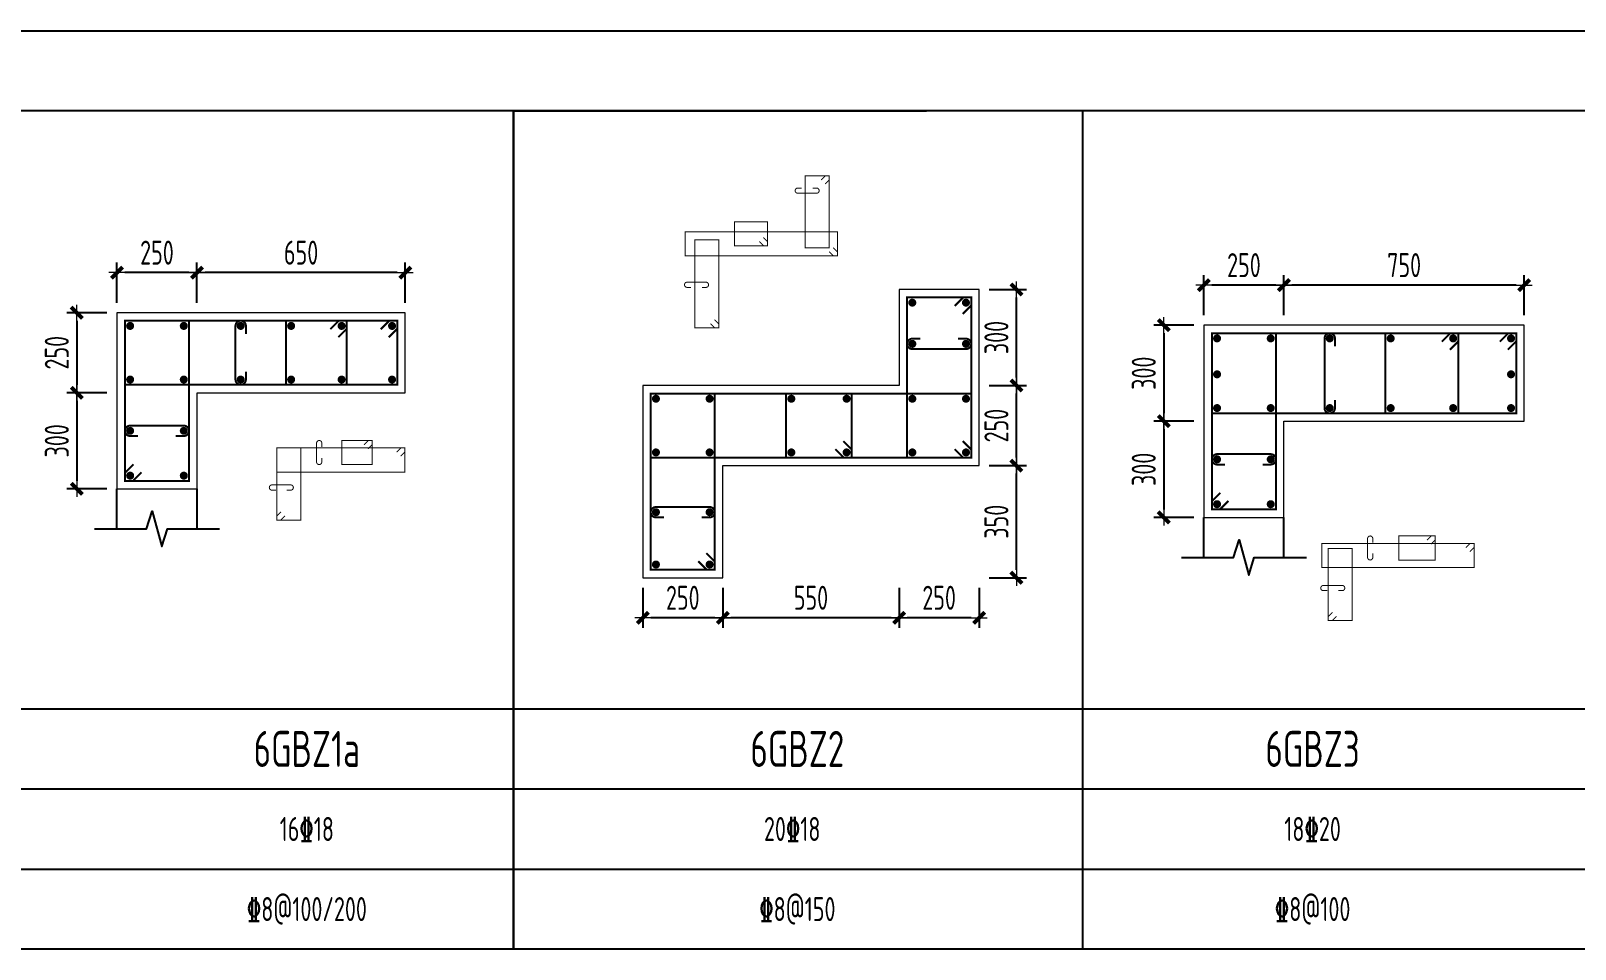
# Model space of a CAD drawing. Extents: x 292423 to 376523, y 106557 to 361882.
# Drawn here: x 302519 to 321798, y 139914 to 151380 of the extents above; entities that cross this region are included whole.
import ezdxf
from ezdxf.enums import TextEntityAlignment as Align

# ---------------------------------------------------------------- set-up
doc = ezdxf.new("R2010")
doc.units = 0
doc.header["$LTSCALE"] = 1000
doc.layers.get('0').update_dxf_attribs({"linetype": 'CONTINUOUS'})
doc.layers.get('Defpoints').update_dxf_attribs({"linetype": 'CONTINUOUS'})
for name, color, linetype, lineweight in [('REIN', 6, 'CONTINUOUS', 18), ('Z-柱大样外框', 7, 'ByLayer', 18), ('Z-详图标注', 3, 'CONTINUOUS', 18)]:
    doc.layers.add(name, color=color, linetype=linetype, lineweight=lineweight)
doc.layers.add('TAB', color=7, linetype='CONTINUOUS')
doc.layers.add('THIN', color=7, linetype='CONTINUOUS')
doc.styles.get("Standard").update_dxf_attribs({"font": 'tssdeng.shx', "width": 0.7, "bigfont": 'tssdchn.shx'})
doc.styles.add('TCCAD_Dimension', font='Tssdeng.shx', dxfattribs={"width": 0.7, "bigfont": 'tssdchn.shx'})
doc.dimstyles.new('TCCAD_25_100', dxfattribs={"dimtxt": 300, "dimasz": 100, "dimexe": 125, "dimexo": 125, "dimgap": 100, "dimtad": 1, "dimdec": 0, "dimlfac": 0.25, "dimzin": 0, "dimdsep": 46, "dimtxsty": 'TCCAD_Dimension', "dimblk": '_TCDBK25_100', "dimcen": 0, "dimclrt": 7, "dimadec": 0, "dimazin": 0, "dimtfac": 1, "dimtdec": 0, "dimtix": 1, "dimtmove": 2, "dimatfit": 3, "dimfxl": 1, "dimtolj": 1, "dimtzin": 0, "dimarcsym": 0})

# ---------------------------------------------------------------- blocks, each defined once
blk = doc.blocks.new('_TCDBK25_100')
blk.add_line((-1, 0), (1, 0))
at = {"const_width": 0.5}
blk.add_lwpolyline([(-0.7, -0.7), (0.7, 0.7)], dxfattribs=at)
blk = doc.blocks.new('*D120')
at = {"layer": 'Defpoints', "color": 0}
for p in [(313358, 144551), (314358, 144551), (313358, 144051)]:
    blk.add_point(p, dxfattribs=at)
at = {"layer": 'Z-详图标注', "color": 0, "lineweight": -2}
for p, q in [((313358, 144426), (313358, 143926)), ((314358, 144426), (314358, 143926)), ((314258, 144051), (313458, 144051))]:
    blk.add_line(p, q, dxfattribs=at)
at = {"layer": 'Z-详图标注', "color": 0, "lineweight": -2, "xscale": 100, "yscale": 100, "zscale": 100, "rotation": 180}
blk.add_blockref('_TCDBK25_100', (313358, 144051), dxfattribs=at)
at = {"layer": 'Z-详图标注', "color": 0, "lineweight": -2, "xscale": 100, "yscale": 100, "zscale": 100}
blk.add_blockref('_TCDBK25_100', (314358, 144051), dxfattribs=at)
at = {"layer": 'Z-详图标注', "color": 7, "insert": (313858, 144301), "char_height": 300, "attachment_point": 5, "style": 'TCCAD_Dimension'}
blk.add_mtext('\\A1;250', dxfattribs=at)
blk = doc.blocks.new('*D121')
at = {"layer": 'Defpoints', "color": 0}
for p in [(311158, 144551), (313358, 144551), (311158, 144051)]:
    blk.add_point(p, dxfattribs=at)
at = {"layer": 'Z-详图标注', "color": 0, "lineweight": -2}
for p, q in [((311158, 144426), (311158, 143926)), ((313358, 144426), (313358, 143926)), ((313258, 144051), (311258, 144051))]:
    blk.add_line(p, q, dxfattribs=at)
at = {"layer": 'Z-详图标注', "color": 0, "lineweight": -2, "xscale": 100, "yscale": 100, "zscale": 100, "rotation": 180}
blk.add_blockref('_TCDBK25_100', (311158, 144051), dxfattribs=at)
at = {"layer": 'Z-详图标注', "color": 0, "lineweight": -2, "xscale": 100, "yscale": 100, "zscale": 100}
blk.add_blockref('_TCDBK25_100', (313358, 144051), dxfattribs=at)
at = {"layer": 'Z-详图标注', "color": 7, "insert": (312258, 144301), "char_height": 300, "attachment_point": 5, "style": 'TCCAD_Dimension'}
blk.add_mtext('\\A1;550', dxfattribs=at)
blk = doc.blocks.new('*D122')
at = {"layer": 'Defpoints', "color": 0}
for p in [(310158, 144551), (311158, 144551), (310158, 144051)]:
    blk.add_point(p, dxfattribs=at)
at = {"layer": 'Z-详图标注', "color": 0, "lineweight": -2}
for p, q in [((310158, 144426), (310158, 143926)), ((311158, 144426), (311158, 143926)), ((311058, 144051), (310258, 144051))]:
    blk.add_line(p, q, dxfattribs=at)
at = {"layer": 'Z-详图标注', "color": 0, "lineweight": -2, "xscale": 100, "yscale": 100, "zscale": 100, "rotation": 180}
blk.add_blockref('_TCDBK25_100', (310158, 144051), dxfattribs=at)
at = {"layer": 'Z-详图标注', "color": 0, "lineweight": -2, "xscale": 100, "yscale": 100, "zscale": 100}
blk.add_blockref('_TCDBK25_100', (311158, 144051), dxfattribs=at)
at = {"layer": 'Z-详图标注', "color": 7, "insert": (310658, 144301), "char_height": 300, "attachment_point": 5, "style": 'TCCAD_Dimension'}
blk.add_mtext('\\A1;250', dxfattribs=at)
blk = doc.blocks.new('*D123')
at = {"layer": 'Defpoints', "color": 0}
for p in [(314358, 145951), (314823, 145951), (314358, 144551)]:
    blk.add_point(p, dxfattribs=at)
at = {"layer": 'Z-详图标注', "color": 0, "lineweight": -2}
for p, q in [((314483, 145951), (314948, 145951)), ((314823, 144651), (314823, 145851)), ((314483, 144551), (314948, 144551))]:
    blk.add_line(p, q, dxfattribs=at)
at = {"layer": 'Z-详图标注', "color": 0, "lineweight": -2, "xscale": 100, "yscale": 100, "zscale": 100}
for p, rotation in [((314823, 145951), 90), ((314823, 144551), 270)]:
    blk.add_blockref('_TCDBK25_100', p, dxfattribs=dict(at, rotation=rotation))
at = {"layer": 'Z-详图标注', "color": 7, "insert": (314573, 145251), "char_height": 300, "attachment_point": 5, "rotation": 90, "style": 'TCCAD_Dimension'}
blk.add_mtext('\\A1;350', dxfattribs=at)
blk = doc.blocks.new('*D124')
at = {"layer": 'Defpoints', "color": 0}
for p in [(314358, 146951), (314823, 146951), (314358, 145951)]:
    blk.add_point(p, dxfattribs=at)
at = {"layer": 'Z-详图标注', "color": 0, "lineweight": -2}
for p, q in [((314483, 146951), (314948, 146951)), ((314823, 146051), (314823, 146851)), ((314483, 145951), (314948, 145951))]:
    blk.add_line(p, q, dxfattribs=at)
at = {"layer": 'Z-详图标注', "color": 0, "lineweight": -2, "xscale": 100, "yscale": 100, "zscale": 100}
for p, rotation in [((314823, 146951), 90), ((314823, 145951), 270)]:
    blk.add_blockref('_TCDBK25_100', p, dxfattribs=dict(at, rotation=rotation))
at = {"layer": 'Z-详图标注', "color": 7, "insert": (314573, 146451), "char_height": 300, "attachment_point": 5, "rotation": 90, "style": 'TCCAD_Dimension'}
blk.add_mtext('\\A1;250', dxfattribs=at)
blk = doc.blocks.new('*D125')
at = {"layer": 'Defpoints', "color": 0}
for p in [(314358, 148151), (314823, 148151), (314358, 146951)]:
    blk.add_point(p, dxfattribs=at)
at = {"layer": 'Z-详图标注', "color": 0, "lineweight": -2}
for p, q in [((314483, 148151), (314948, 148151)), ((314823, 147051), (314823, 148051)), ((314483, 146951), (314948, 146951))]:
    blk.add_line(p, q, dxfattribs=at)
at = {"layer": 'Z-详图标注', "color": 0, "lineweight": -2, "xscale": 100, "yscale": 100, "zscale": 100}
for p, rotation in [((314823, 148151), 90), ((314823, 146951), 270)]:
    blk.add_blockref('_TCDBK25_100', p, dxfattribs=dict(at, rotation=rotation))
at = {"layer": 'Z-详图标注', "color": 7, "insert": (314573, 147551), "char_height": 300, "attachment_point": 5, "rotation": 90, "style": 'TCCAD_Dimension'}
blk.add_mtext('\\A1;300', dxfattribs=at)
blk = doc.blocks.new('*D130')
at = {"layer": 'Defpoints', "color": 0}
for p in [(318163, 148205), (318163, 147705), (321163, 147705)]:
    blk.add_point(p, dxfattribs=at)
at = {"layer": 'Z-详图标注', "color": 0, "lineweight": -2}
for p, q in [((318163, 147830), (318163, 148330)), ((321163, 147830), (321163, 148330)), ((321063, 148205), (318263, 148205))]:
    blk.add_line(p, q, dxfattribs=at)
at = {"layer": 'Z-详图标注', "color": 0, "lineweight": -2, "xscale": 100, "yscale": 100, "zscale": 100, "rotation": 180}
blk.add_blockref('_TCDBK25_100', (318163, 148205), dxfattribs=at)
at = {"layer": 'Z-详图标注', "color": 0, "lineweight": -2, "xscale": 100, "yscale": 100, "zscale": 100}
blk.add_blockref('_TCDBK25_100', (321163, 148205), dxfattribs=at)
at = {"layer": 'Z-详图标注', "color": 7, "insert": (319663, 148455), "char_height": 300, "attachment_point": 5, "style": 'TCCAD_Dimension'}
blk.add_mtext('\\A1;750', dxfattribs=at)
blk = doc.blocks.new('*D131')
at = {"layer": 'Defpoints', "color": 0}
for p in [(317163, 148205), (317163, 147705), (318163, 147705)]:
    blk.add_point(p, dxfattribs=at)
at = {"layer": 'Z-详图标注', "color": 0, "lineweight": -2}
for p, q in [((317163, 147830), (317163, 148330)), ((318163, 147830), (318163, 148330)), ((318063, 148205), (317263, 148205))]:
    blk.add_line(p, q, dxfattribs=at)
at = {"layer": 'Z-详图标注', "color": 0, "lineweight": -2, "xscale": 100, "yscale": 100, "zscale": 100, "rotation": 180}
blk.add_blockref('_TCDBK25_100', (317163, 148205), dxfattribs=at)
at = {"layer": 'Z-详图标注', "color": 0, "lineweight": -2, "xscale": 100, "yscale": 100, "zscale": 100}
blk.add_blockref('_TCDBK25_100', (318163, 148205), dxfattribs=at)
at = {"layer": 'Z-详图标注', "color": 7, "insert": (317663, 148455), "char_height": 300, "attachment_point": 5, "style": 'TCCAD_Dimension'}
blk.add_mtext('\\A1;250', dxfattribs=at)
blk = doc.blocks.new('*D132')
at = {"layer": 'Defpoints', "color": 0}
for p in [(317163, 147705), (316663, 146505), (317163, 146505)]:
    blk.add_point(p, dxfattribs=at)
at = {"layer": 'Z-详图标注', "color": 0, "lineweight": -2}
for p, q in [((317038, 147705), (316538, 147705)), ((316663, 147605), (316663, 146605)), ((317038, 146505), (316538, 146505))]:
    blk.add_line(p, q, dxfattribs=at)
at = {"layer": 'Z-详图标注', "color": 0, "lineweight": -2, "xscale": 100, "yscale": 100, "zscale": 100}
for p, rotation in [((316663, 147705), 90), ((316663, 146505), 270)]:
    blk.add_blockref('_TCDBK25_100', p, dxfattribs=dict(at, rotation=rotation))
at = {"layer": 'Z-详图标注', "color": 7, "insert": (316413, 147105), "char_height": 300, "attachment_point": 5, "rotation": 90, "style": 'TCCAD_Dimension'}
blk.add_mtext('\\A1;300', dxfattribs=at)
blk = doc.blocks.new('*D133')
at = {"layer": 'Defpoints', "color": 0}
for p in [(317163, 146505), (316663, 145305), (317163, 145305)]:
    blk.add_point(p, dxfattribs=at)
at = {"layer": 'Z-详图标注', "color": 0, "lineweight": -2}
for p, q in [((317038, 146505), (316538, 146505)), ((316663, 146405), (316663, 145405)), ((317038, 145305), (316538, 145305))]:
    blk.add_line(p, q, dxfattribs=at)
at = {"layer": 'Z-详图标注', "color": 0, "lineweight": -2, "xscale": 100, "yscale": 100, "zscale": 100}
for p, rotation in [((316663, 146505), 90), ((316663, 145305), 270)]:
    blk.add_blockref('_TCDBK25_100', p, dxfattribs=dict(at, rotation=rotation))
at = {"layer": 'Z-详图标注', "color": 7, "insert": (316413, 145905), "char_height": 300, "attachment_point": 5, "rotation": 90, "style": 'TCCAD_Dimension'}
blk.add_mtext('\\A1;300', dxfattribs=at)
blk = doc.blocks.new('*D163')
at = {"layer": 'Defpoints', "color": 0}
for p in [(304593, 148361), (304593, 147861), (307193, 147861)]:
    blk.add_point(p, dxfattribs=at)
at = {"layer": 'Z-详图标注', "color": 0, "lineweight": -2}
for p, q in [((304593, 147986), (304593, 148486)), ((307193, 147986), (307193, 148486)), ((307093, 148361), (304693, 148361))]:
    blk.add_line(p, q, dxfattribs=at)
at = {"layer": 'Z-详图标注', "color": 0, "lineweight": -2, "xscale": 100, "yscale": 100, "zscale": 100, "rotation": 180}
blk.add_blockref('_TCDBK25_100', (304593, 148361), dxfattribs=at)
at = {"layer": 'Z-详图标注', "color": 0, "lineweight": -2, "xscale": 100, "yscale": 100, "zscale": 100}
blk.add_blockref('_TCDBK25_100', (307193, 148361), dxfattribs=at)
at = {"layer": 'Z-详图标注', "color": 7, "insert": (305893, 148611), "char_height": 300, "attachment_point": 5, "style": 'TCCAD_Dimension'}
blk.add_mtext('\\A1;650', dxfattribs=at)
blk = doc.blocks.new('*D164')
at = {"layer": 'Defpoints', "color": 0}
for p in [(303593, 148361), (303593, 147861), (304593, 147861)]:
    blk.add_point(p, dxfattribs=at)
at = {"layer": 'Z-详图标注', "color": 0, "lineweight": -2}
for p, q in [((303593, 147986), (303593, 148486)), ((304593, 147986), (304593, 148486)), ((304493, 148361), (303693, 148361))]:
    blk.add_line(p, q, dxfattribs=at)
at = {"layer": 'Z-详图标注', "color": 0, "lineweight": -2, "xscale": 100, "yscale": 100, "zscale": 100, "rotation": 180}
blk.add_blockref('_TCDBK25_100', (303593, 148361), dxfattribs=at)
at = {"layer": 'Z-详图标注', "color": 0, "lineweight": -2, "xscale": 100, "yscale": 100, "zscale": 100}
blk.add_blockref('_TCDBK25_100', (304593, 148361), dxfattribs=at)
at = {"layer": 'Z-详图标注', "color": 7, "insert": (304093, 148611), "char_height": 300, "attachment_point": 5, "style": 'TCCAD_Dimension'}
blk.add_mtext('\\A1;250', dxfattribs=at)
blk = doc.blocks.new('*D165')
at = {"layer": 'Defpoints', "color": 0}
for p in [(303593, 147861), (303093, 146861), (303593, 146861)]:
    blk.add_point(p, dxfattribs=at)
at = {"layer": 'Z-详图标注', "color": 0, "lineweight": -2}
for p, q in [((303468, 147861), (302968, 147861)), ((303093, 147761), (303093, 146961)), ((303468, 146861), (302968, 146861))]:
    blk.add_line(p, q, dxfattribs=at)
at = {"layer": 'Z-详图标注', "color": 0, "lineweight": -2, "xscale": 100, "yscale": 100, "zscale": 100}
for p, rotation in [((303093, 147861), 90), ((303093, 146861), 270)]:
    blk.add_blockref('_TCDBK25_100', p, dxfattribs=dict(at, rotation=rotation))
at = {"layer": 'Z-详图标注', "color": 7, "insert": (302843, 147361), "char_height": 300, "attachment_point": 5, "rotation": 90, "style": 'TCCAD_Dimension'}
blk.add_mtext('\\A1;250', dxfattribs=at)
blk = doc.blocks.new('*D166')
at = {"layer": 'Defpoints', "color": 0}
for p in [(303593, 146861), (303093, 145661), (303593, 145661)]:
    blk.add_point(p, dxfattribs=at)
at = {"layer": 'Z-详图标注', "color": 0, "lineweight": -2}
for p, q in [((303468, 146861), (302968, 146861)), ((303093, 146761), (303093, 145761)), ((303468, 145661), (302968, 145661))]:
    blk.add_line(p, q, dxfattribs=at)
at = {"layer": 'Z-详图标注', "color": 0, "lineweight": -2, "xscale": 100, "yscale": 100, "zscale": 100}
for p, rotation in [((303093, 146861), 90), ((303093, 145661), 270)]:
    blk.add_blockref('_TCDBK25_100', p, dxfattribs=dict(at, rotation=rotation))
at = {"layer": 'Z-详图标注', "color": 7, "insert": (302843, 146261), "char_height": 300, "attachment_point": 5, "rotation": 90, "style": 'TCCAD_Dimension'}
blk.add_mtext('\\A1;300', dxfattribs=at)

msp = doc.modelspace()

# ---------------------------------------------------------------- linework, layer by layer
at = {"layer": 'REIN', "color": 6}
for points, const_width in [([(312277.7, 149417.6), (312327.7, 149417.6, -1), (312327.7, 149352.6), (312092.7, 149352.6, -1), (312092.7, 149417.6), (312142.7, 149417.6)], 12.5), ([(310762, 148177), (310712, 148177, -1), (310712, 148242), (310947, 148242, -1), (310947, 148177), (310897, 148177)], 12.5), ([(305203.4, 147125.9), (305203.4, 147025.9, -1), (305073.4, 147025.9), (305073.4, 147695.9, -1), (305203.4, 147695.9), (305203.4, 147595.9)], 25), ([(314093.3, 147536.8), (314193.3, 147536.8, -1), (314193.3, 147406.8), (313523.3, 147406.8, -1), (313523.3, 147536.8), (313623.3, 147536.8)], 25), ([(318799.5, 146769.9), (318799.5, 146669.9, -1), (318669.5, 146669.9), (318669.5, 147539.9, -1), (318799.5, 147539.9), (318799.5, 147439.9)], 25), ([(303858.4, 146320.9), (303758.4, 146320.9, -1), (303758.4, 146450.9), (304428.4, 146450.9, -1), (304428.4, 146320.9), (304328.4, 146320.9)], 25), ([(306151, 146047.5), (306151, 145997.5, -1), (306086, 145997.5), (306086, 146232.5, -1), (306151, 146232.5), (306151, 146182.5)], 12.5), ([(317427.8, 145964.9), (317327.8, 145964.9, -1), (317327.8, 146094.9), (317997.8, 146094.9, -1), (317997.8, 145964.9), (317897.8, 145964.9)], 25), ([(305578.5, 145645), (305528.5, 145645, -1), (305528.5, 145710), (305763.5, 145710, -1), (305763.5, 145645), (305713.5, 145645)], 12.5), ([(310422.6, 145304.7), (310322.6, 145304.7, -1), (310322.6, 145434.7), (310992.6, 145434.7, -1), (310992.6, 145304.7), (310892.6, 145304.7)], 25), ([(319272.1, 144855.3), (319272.1, 144805.3, -1), (319207.1, 144805.3), (319207.1, 145040.3, -1), (319272.1, 145040.3), (319272.1, 144990.3)], 12.5), ([(318704.8, 144389.9), (318654.8, 144389.9, -1), (318654.8, 144454.9), (318889.8, 144454.9, -1), (318889.8, 144389.9), (318839.8, 144389.9)], 12.5)]:
    msp.add_lwpolyline(points, format="xyb", dxfattribs=dict(at, const_width=const_width))
at = {"layer": 'REIN', "color": 210}
for points, const_width in [([(312383.9, 149517.9), (312436.9, 149570.9), (312486.9, 149570.9), (312486.9, 148670.9), (312186.9, 148670.9), (312186.9, 149570.9), (312486.9, 149570.9), (312486.9, 149520.9), (312433.9, 149467.9)], 12.5), ([(312534.2, 148673.7), (312587.3, 148620.6), (312587.3, 148570.6), (310686.9, 148570.6), (310686.9, 148870.6), (312587.3, 148870.6), (312587.3, 148570.6), (312537.3, 148570.6), (312484.2, 148623.7)], 12.5), ([(311053.1, 147773.4), (311106.1, 147720.3), (311106.1, 147670.3), (310806.1, 147670.3), (310806.1, 148770.3), (311106.1, 148770.3), (311106.1, 147670.3), (311056.1, 147670.3), (311003.1, 147723.4)], 12.5), ([(314052.2, 147945.3), (314158.3, 148051.4), (314258.3, 148051.4), (314258.3, 146051.4), (313458.3, 146051.4), (313458.3, 148051.4), (314258.3, 148051.4), (314258.3, 147951.4), (314152.2, 147845.3)], 25), ([(303899.5, 145867), (303793.4, 145760.9), (303693.4, 145760.9), (303693.4, 147760.9), (304493.4, 147760.9), (304493.4, 145760.9), (303693.4, 145760.9), (303693.4, 145860.9), (303799.5, 145967)], 25), ([(306887.4, 147654.9), (306993.4, 147760.9), (307093.4, 147760.9), (307093.4, 146960.9), (303693.4, 146960.9), (303693.4, 147760.9), (307093.4, 147760.9), (307093.4, 147660.9), (306987.4, 147554.9)], 25), ([(317468.9, 145510.9), (317362.8, 145404.9), (317262.8, 145404.9), (317262.8, 147604.9), (318062.8, 147604.9), (318062.8, 145404.9), (317262.8, 145404.9), (317262.8, 145504.9), (317368.9, 145610.9)], 25), ([(320856.7, 147498.8), (320962.8, 147604.9), (321062.8, 147604.9), (321062.8, 146604.9), (317262.8, 146604.9), (317262.8, 147604.9), (321062.8, 147604.9), (321062.8, 147504.9), (320956.7, 147398.8)], 25), ([(314152.2, 146257.5), (314258.3, 146151.4), (314258.3, 146051.4), (310257.6, 146051.4), (310257.6, 146851.4), (314258.3, 146851.4), (314258.3, 146051.4), (314158.3, 146051.4), (314052.2, 146157.5)], 25), ([(310951.5, 144857.5), (311057.6, 144751.4), (311057.6, 144651.4), (310257.6, 144651.4), (310257.6, 146851.4), (311057.6, 146851.4), (311057.6, 144651.4), (310957.6, 144651.4), (310851.5, 144757.5)], 25), ([(305692.4, 145324.7), (305639.4, 145271.7), (305589.4, 145271.7), (305589.4, 146171.7), (305889.4, 146171.7), (305889.4, 145271.7), (305589.4, 145271.7), (305589.4, 145321.7), (305642.4, 145374.7)], 12.5), ([(307086.3, 146118.6), (307139.4, 146171.7), (307189.4, 146171.7), (307189.4, 145871.7), (305589.4, 145871.7), (305589.4, 146171.7), (307189.4, 146171.7), (307189.4, 146121.7), (307136.3, 146068.6)], 12.5), ([(320432.4, 144926.4), (320485.5, 144979.5), (320535.5, 144979.5), (320535.5, 144679.5), (318635.5, 144679.5), (318635.5, 144979.5), (320535.5, 144979.5), (320535.5, 144929.5), (320482.4, 144876.4)], 12.5), ([(318818.6, 144069.6), (318765.6, 144016.5), (318715.6, 144016.5), (318715.6, 144916.5), (319015.6, 144916.5), (319015.6, 144016.5), (318715.6, 144016.5), (318715.6, 144066.5), (318768.6, 144119.6)], 12.5)]:
    msp.add_lwpolyline(points, dxfattribs=dict(at, const_width=const_width))
at = {"layer": 'REIN', "color": 6}
for points, const_width in [([(311612.5, 148750.3), (311665.5, 148697.3), (311715.5, 148697.3), (311715.5, 148997.3), (311305.4, 148997.3), (311305.4, 148697.3), (311715.5, 148697.3), (311715.5, 148747.3), (311662.5, 148800.3)], 12.5), ([(306257.4, 147654.9), (306363.4, 147760.9), (306463.4, 147760.9), (306463.4, 146960.9), (305703.4, 146960.9), (305703.4, 147760.9), (306463.4, 147760.9), (306463.4, 147660.9), (306357.4, 147554.9)], 25), ([(320134.2, 147498.8), (320240.3, 147604.9), (320340.3, 147604.9), (320340.3, 146604.9), (319430.3, 146604.9), (319430.3, 147604.9), (320340.3, 147604.9), (320340.3, 147504.9), (320234.2, 147398.8)], 25), ([(312562, 146157.5), (312668, 146051.4), (312768, 146051.4), (312768, 146851.4), (311947.8, 146851.4), (311947.8, 146051.4), (312768, 146051.4), (312768, 146151.4), (312662, 146257.5)], 25), ([(306678, 146212), (306731, 146265), (306781, 146265), (306781, 145965), (306401, 145965), (306401, 146265), (306781, 146265), (306781, 146215), (306728, 146162)], 12.5), ([(319949.1, 145019.8), (320002.1, 145072.8), (320052.1, 145072.8), (320052.1, 144772.8), (319597.1, 144772.8), (319597.1, 145072.8), (320052.1, 145072.8), (320052.1, 145022.8), (319999.1, 144969.8)], 12.5)]:
    msp.add_lwpolyline(points, dxfattribs=dict(at, const_width=const_width))
at = {"layer": 'REIN', "color": 6, "const_width": 50}
for points in [[(313498.3, 147986.4, 1), (313548.3, 147986.4, 1)], [(314168.3, 147986.4, 1), (314218.3, 147986.4, 1)], [(303733.4, 147695.9, 1), (303783.4, 147695.9, 1)], [(304403.4, 147695.9, 1), (304453.4, 147695.9, 1)], [(305113.4, 147695.9, 1), (305163.4, 147695.9, 1)], [(305743.4, 147695.9, 1), (305793.4, 147695.9, 1)], [(306373.4, 147695.9, 1), (306423.4, 147695.9, 1)], [(307003.4, 147695.9, 1), (307053.4, 147695.9, 1)], [(313498.3, 147471.8, 1), (313548.3, 147471.8, 1)], [(314168.3, 147471.8, 1), (314218.3, 147471.8, 1)], [(317302.8, 147539.9, 1), (317352.8, 147539.9, 1)], [(317972.8, 147539.9, 1), (318022.8, 147539.9, 1)], [(318709.5, 147539.9, 1), (318759.5, 147539.9, 1)], [(319470.3, 147539.9, 1), (319520.3, 147539.9, 1)], [(320250.3, 147539.9, 1), (320300.3, 147539.9, 1)], [(320972.8, 147539.9, 1), (321022.8, 147539.9, 1)], [(317302.8, 147091.5, 1), (317352.8, 147091.5, 1)], [(320972.8, 147091.5, 1), (321022.8, 147091.5, 1)], [(303733.4, 147025.9, 1), (303783.4, 147025.9, 1)], [(304403.4, 147025.9, 1), (304453.4, 147025.9, 1)], [(305113.4, 147025.9, 1), (305163.4, 147025.9, 1)], [(305743.4, 147025.9, 1), (305793.4, 147025.9, 1)], [(306373.4, 147025.9, 1), (306423.4, 147025.9, 1)], [(307003.4, 147025.9, 1), (307053.4, 147025.9, 1)], [(310297.6, 146786.4, 1), (310347.6, 146786.4, 1)], [(310967.6, 146786.4, 1), (311017.6, 146786.4, 1)], [(311987.8, 146786.4, 1), (312037.8, 146786.4, 1)], [(312678, 146786.4, 1), (312728, 146786.4, 1)], [(313498.3, 146786.4, 1), (313548.3, 146786.4, 1)], [(314168.3, 146786.4, 1), (314218.3, 146786.4, 1)], [(317302.8, 146669.9, 1), (317352.8, 146669.9, 1)], [(317972.8, 146669.9, 1), (318022.8, 146669.9, 1)], [(318709.5, 146669.9, 1), (318759.5, 146669.9, 1)], [(319470.3, 146669.9, 1), (319520.3, 146669.9, 1)], [(320250.3, 146669.9, 1), (320300.3, 146669.9, 1)], [(320972.8, 146669.9, 1), (321022.8, 146669.9, 1)], [(303733.4, 146385.9, 1), (303783.4, 146385.9, 1)], [(304403.4, 146385.9, 1), (304453.4, 146385.9, 1)], [(310297.6, 146116.4, 1), (310347.6, 146116.4, 1)], [(310967.6, 146116.4, 1), (311017.6, 146116.4, 1)], [(311987.8, 146116.4, 1), (312037.8, 146116.4, 1)], [(312678, 146116.4, 1), (312728, 146116.4, 1)], [(313498.3, 146116.4, 1), (313548.3, 146116.4, 1)], [(314168.3, 146116.4, 1), (314218.3, 146116.4, 1)], [(317302.8, 146029.9, 1), (317352.8, 146029.9, 1)], [(317972.8, 146029.9, 1), (318022.8, 146029.9, 1)], [(303733.4, 145825.9, 1), (303783.4, 145825.9, 1)], [(304403.4, 145825.9, 1), (304453.4, 145825.9, 1)], [(310297.6, 145369.7, 1), (310347.6, 145369.7, 1)], [(310967.6, 145369.7, 1), (311017.6, 145369.7, 1)], [(317302.8, 145469.9, 1), (317352.8, 145469.9, 1)], [(317972.8, 145469.9, 1), (318022.8, 145469.9, 1)], [(310297.6, 144716.4, 1), (310347.6, 144716.4, 1)], [(310967.6, 144716.4, 1), (311017.6, 144716.4, 1)]]:
    msp.add_lwpolyline(points, format="xyb", close=True, dxfattribs=at)
at = {"layer": 'TAB'}
for p, q in [((295391.9, 151380.3), (308544.2, 151380.3)), ((308544.2, 151380.3), (340377.4, 151380.3)), ((308544.2, 150380.3), (295391.9, 150380.3)), ((308544.2, 139913.6), (308544.2, 150380.3)), ((308544.2, 150380.3), (313700.4, 150380.3)), ((308544.2, 150380.3), (308544.2, 139913.6)), ((340377.4, 150380.3), (308544.2, 150380.3)), ((315648, 150380.3), (315648, 139913.6)), ((296632.2, 142913.6), (308544.2, 142913.6)), ((308544.2, 142913.6), (313700.4, 142913.6)), ((313700.4, 142913.6), (321700.4, 142913.6)), ((321700.4, 142913.6), (340377.4, 142913.6)), ((296632.2, 141913.6), (308544.2, 141913.6)), ((296632.2, 141913.6), (308544.2, 141913.6)), ((308544.2, 141913.6), (313700.4, 141913.6)), ((308544.2, 141913.6), (313700.4, 141913.6)), ((313700.4, 141913.6), (321700.4, 141913.6)), ((313700.4, 141913.6), (367939, 141913.6)), ((296632.2, 140913.6), (308544.2, 140913.6)), ((308544.2, 140913.6), (313700.4, 140913.6)), ((313700.4, 140913.6), (321700.4, 140913.6)), ((321700.4, 140913.6), (340377.4, 140913.6)), ((308544.2, 139913.6), (296632.2, 139913.6)), ((340377.4, 139913.6), (308544.2, 139913.6))]:
    msp.add_line(p, q, dxfattribs=at)
at = {"layer": 'THIN'}
for p, q in [((303593.4, 145160.9), (303593.4, 145660.9)), ((304593.4, 145160.9), (304593.4, 145660.9)), ((317162.8, 144804.9), (317162.8, 145304.9)), ((318162.8, 144804.9), (318162.8, 145304.9))]:
    msp.add_line(p, q, dxfattribs=at)
for points in [[(303313.4, 145160.9), (303963.4, 145160.9), (304033.4, 145380.9), (304153.4, 144940.9), (304223.4, 145160.9), (304873.4, 145160.9)], [(316882.8, 144804.9), (317532.8, 144804.9), (317602.8, 145024.9), (317722.8, 144584.9), (317792.8, 144804.9), (318442.8, 144804.9)]]:
    msp.add_lwpolyline(points, dxfattribs=at)
at = {"layer": 'Z-柱大样外框'}
for points in [[(310157.6, 146951.4), (310157.6, 144551.4), (311157.6, 144551.4), (311157.6, 145951.4), (312358.3, 145951.4), (314358.3, 145951.4), (314358.3, 148151.4), (313358.3, 148151.4), (313358.3, 146951.4), (312357.6, 146951.4), (310157.6, 146951.4)], [(303593.4, 147860.9), (303593.4, 145660.9), (304593.4, 145660.9), (304593.4, 146860.9), (307193.4, 146860.9), (307193.4, 147860.9), (303593.4, 147860.9)], [(317162.8, 147704.9), (317162.8, 145304.9), (318162.8, 145304.9), (318162.8, 146504.9), (321162.8, 146504.9), (321162.8, 147704.9), (317162.8, 147704.9)]]:
    msp.add_lwpolyline(points, close=True, dxfattribs=at)

# ---------------------------------------------------------------- texts
at = {"layer": 'TAB', "width": 0.7}
for s, height, p in [('6GBZ1a', 450, (305964.4, 142413.6)), ('6GBZ2', 450, (312087.7, 142413.6)), ('6GBZ3', 450, (318520.4, 142413.6)), ('16%%13218', 300, (305964.4, 141413.6)), ('20%%13218 ', 300, (312087.7, 141413.6)), ('18%%13220', 300, (318520.4, 141413.6)), ('%%1328@100/200', 300, (305964.4, 140413.6)), ('%%1328@150', 300, (312087.7, 140413.6)), ('%%1328@100', 300, (318520.4, 140413.6))]:
    msp.add_text(s, height=height, dxfattribs=at).set_placement(p, align=Align.MIDDLE_CENTER)

# ---------------------------------------------------------------- dimensions: what is measured, and where the dimension line sits
at = {"layer": 'Z-详图标注'}
for base, p1, p2, angle, picture, middle in [((303593.4, 148360.9), (304593.4, 147860.9), (303593.4, 147860.9), 180, '*D164', (304093.4, 148610.9)), ((304593.4, 148360.9), (307193.4, 147860.9), (304593.4, 147860.9), 180, '*D163', (305893.4, 148610.9)), ((317162.8, 148204.9), (318162.8, 147704.9), (317162.8, 147704.9), 180, '*D131', (317662.8, 148454.9)), ((318162.8, 148204.9), (321162.8, 147704.9), (318162.8, 147704.9), 180, '*D130', (319662.8, 148454.9)), ((314822.5, 148151.4), (314358.3, 146951.4), (314358.3, 148151.4), 90, '*D125', (314572.5, 147551.4)), ((303093.4, 146860.9), (303593.4, 147860.9), (303593.4, 146860.9), 270, '*D165', (302843.4, 147360.9)), ((316662.8, 146504.9), (317162.8, 147704.9), (317162.8, 146504.9), 270, '*D132', (316412.8, 147104.9)), ((303093.4, 145660.9), (303593.4, 146860.9), (303593.4, 145660.9), 270, '*D166', (302843.4, 146260.9)), ((314822.5, 146951.4), (314358.3, 145951.4), (314358.3, 146951.4), 90, '*D124', (314572.5, 146451.4)), ((316662.8, 145304.9), (317162.8, 146504.9), (317162.8, 145304.9), 270, '*D133', (316412.8, 145904.9)), ((314822.5, 145951.4), (314358.3, 144551.4), (314358.3, 145951.4), 90, '*D123', (314572.5, 145251.4)), ((310157.6, 144051.4), (311157.6, 144551.4), (310157.6, 144551.4), 180, '*D122', (310657.6, 144301.4)), ((311157.6, 144051.4), (313358.3, 144551.4), (311157.6, 144551.4), 180, '*D121', (312257.9, 144301.4)), ((313358.3, 144051.4), (314358.3, 144551.4), (313358.3, 144551.4), 180, '*D120', (313858.3, 144301.4))]:
    dim = msp.add_linear_dim(base=base, p1=p1, p2=p2, angle=angle, dimstyle='TCCAD_25_100', dxfattribs=at)
    dim.commit()
    dim.dimension.update_dxf_attribs({"geometry": picture, "text_midpoint": middle})

doc.saveas('drawing.dxf')
